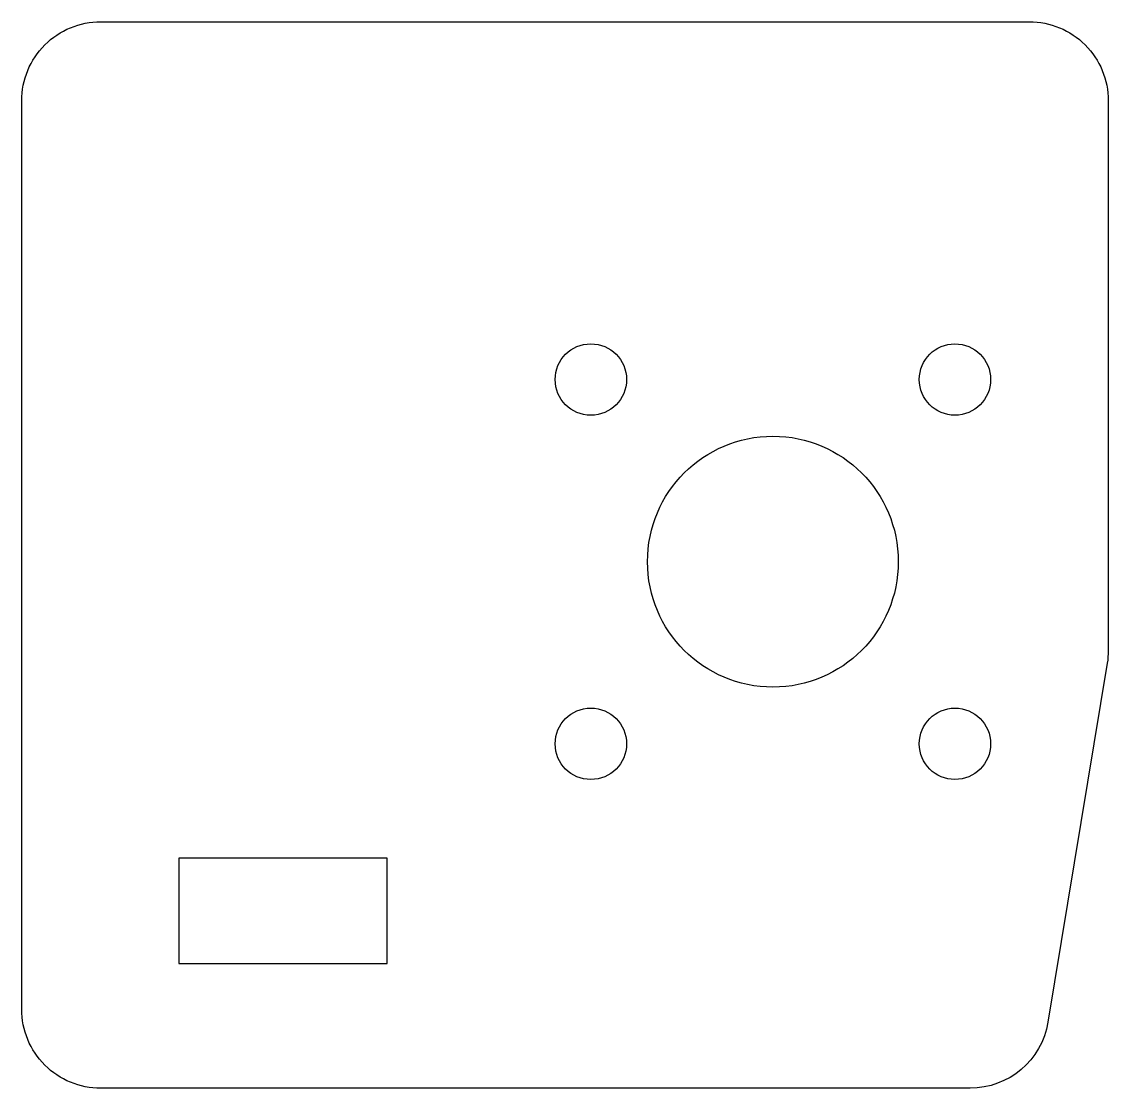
# Model space of a CAD drawing. Header units: millimetres. Extents: x -27.2 to 14.1, y 70.3 to 110.8.
import ezdxf

# ---------------------------------------------------------------- set-up
doc = ezdxf.new("R2010")
doc.units = ezdxf.units.MM
doc.layers.get('0').update_dxf_attribs({"linetype": 'CONTINUOUS'})

msp = doc.modelspace()

# ---------------------------------------------------------------- linework, layer by layer
msp.add_lwpolyline([(14.118, 86.932, -0.040953), (14.078, 86.443), (11.828, 72.822, -0.367034), (8.868, 70.311), (-24.152, 70.311, -0.414214), (-27.152, 73.311), (-27.152, 107.8, -0.414214), (-24.152, 110.8), (11.118, 110.8, -0.414214), (14.118, 107.8)], format="xyb", close=True)
msp.add_lwpolyline([(-17.186, 75.052), (-13.272, 75.052), (-13.272, 79.052), (-17.188, 79.052), (-21.188, 79.05), (-21.186, 75.05)], close=True)
for centre, radius in [((-5.535, 97.217), 1.355), ((8.295, 97.217), 1.355), ((1.38, 90.302), 4.763), ((-5.535, 83.387), 1.355), ((8.295, 83.387), 1.355)]:
    msp.add_circle(centre, radius)

doc.saveas('drawing.dxf')
